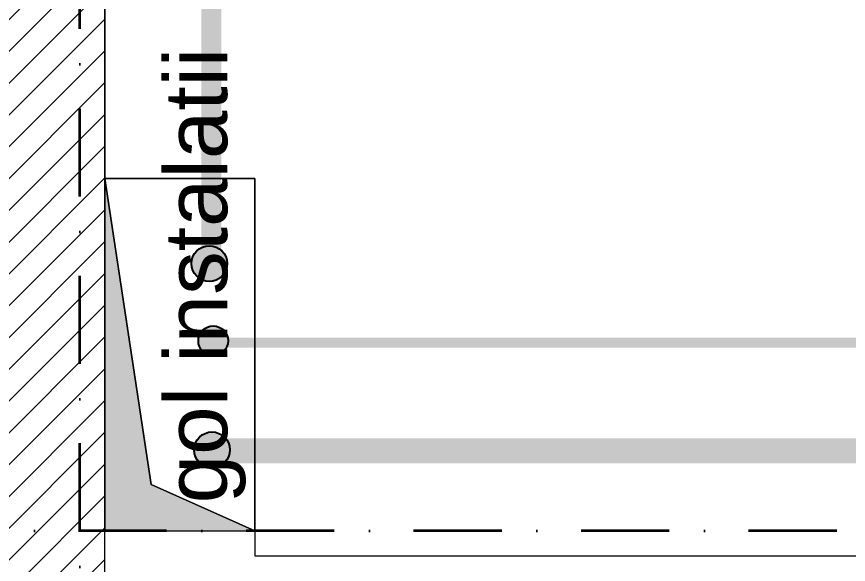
# Model space of a CAD drawing. Header units: millimetres. Extents: x 1322820 to 1391563, y 1051909 to 1098256.
# Drawn here: x 1356902 to 1358566, y 1079203 to 1080300 of the extents above; entities that cross this region are included whole.
import ezdxf
from ezdxf.enums import TextEntityAlignment as Align

# ---------------------------------------------------------------- set-up
doc = ezdxf.new("R2010")
doc.units = ezdxf.units.MM
doc.header["$MEASUREMENT"] = 0
doc.linetypes.add('Dot & Dashed', pattern=[335.138881, 176.388884, -88.194442, 0, -70.555556])
doc.linetypes.add('DUBLU_INTRERUPT', pattern=[1.093612, 0.529167, -0.211667, 0.141111, -0.211667])
doc.layers.get('0').update_dxf_attribs({"true_color": 0x787878})
for name, color, linetype in [('Circuit echipo', 7, 'Continuous'), ('circuite iluminat normal', 7, 'Continuous'), ('circuite iluminat vitali', 1, 'Continuous'), ('circuite prize normal', 7, 'Continuous'), ('circuite prize vitali', 1, 'Continuous')]:
    doc.layers.add(name, color=color, linetype=linetype)
doc.layers.add('Circuite', color=7, linetype='Continuous', lineweight=25)
for name, color, linetype, true_color in [('New_arhitectura - axe', 7, 'Continuous', 0x787878), ('New_instalatii - echipamente', 7, 'Continuous', 0x787878), ('New_rezistenta - pereti de rezistenta', 7, 'Continuous', 0x787878)]:
    doc.layers.add(name, color=color, linetype=linetype, true_color=true_color)
for name, color, linetype, lineweight, true_color in [('New_arhitectura - axe_Pen_No__201', 7, 'Continuous', 35, 0x787878), ('New_arhitectura - suprafete DTAC_Pen_No__14', 7, 'Continuous', 18, 0x787878), ('New_instalatii - echipamente_Pen_No__21', 7, 'Continuous', 20, 0x787878), ('New_rezistenta - pereti de rezistenta_Pen_No__21', 7, 'Continuous', 20, 0x787878), ('rezistenta - scari_Pen_No__1', 7, 'Continuous', 13, 0x787878)]:
    doc.layers.add(name, color=color, linetype=linetype, lineweight=lineweight, true_color=true_color)
doc.styles.add('GENERATED_STYLE_1', font='arialbd.ttf')
doc.styles.add('GENERATED_STYLE_2', font='arial.ttf')

# ---------------------------------------------------------------- blocks, each defined once
blk = doc.blocks.new('Wall_12_1', base_point=(1357078.5, 1089418.7))
at = {"layer": 'New_rezistenta - pereti de rezistenta', "linetype": 'Continuous', "lineweight": 0, "true_color": 0x000000}
h = blk.add_hatch(dxfattribs=at)
h.set_pattern_fill('BETON_ARMAT_0001', color=18, style=0, pattern_type=2)
h.set_pattern_definition([(45, (1356235.236, 1078942.57), (-31.8198, 31.8198), [])])
h.paths.add_polyline_path([(1356828.5, 1078980.6), (1357078.5, 1078980.6), (1357078.5, 1083070.6), (1356828.5, 1083070.6)])
at = {"layer": 'New_rezistenta - pereti de rezistenta_Pen_No__21', "color": 7, "linetype": 'Continuous', "lineweight": 20, "flags": 128}
blk.add_lwpolyline([(1357078.5, 1078980.6), (1357078.5, 1083070.6)], dxfattribs=at)
blk = doc.blocks.new('Floor Opening Symbol 22')
at = {"layer": 'New_instalatii - echipamente', "linetype": 'Continuous', "lineweight": 0, "true_color": 0x000000}
blk.add_hatch(color=18, dxfattribs=at).paths.add_polyline_path([(0, 0), (705, 0), (705, 300), (612.1, 92.9)])
at = {"layer": 'New_instalatii - echipamente_Pen_No__21', "color": 7, "linetype": 'Continuous', "lineweight": 20, "flags": 128}
for points in [[(612.1, 92.9), (705, 300), (0, 300), (0, 0)], [(0, 0), (705, 0), (705, 300), (612.1, 92.9)]]:
    blk.add_lwpolyline(points, close=True, dxfattribs=at)
blk = doc.blocks.new('Standard grid marker')
at = {"layer": 'New_arhitectura - axe_Pen_No__201', "linetype": 'Dot & Dashed', "lineweight": 35}
blk.add_line((1000, 0), (43350, 0), dxfattribs=at)
at = {"layer": 'New_arhitectura - axe_Pen_No__201', "lineweight": 35, "style": 'GENERATED_STYLE_1'}
for tag, p in [('AC_MarkerText_1_0', (-106.1, 7.1)), ('AC_MarkerText_1_1', (44456, 7.1))]:
    blk.add_attdef(tag, text='', height=125, rotation=270, dxfattribs=at).set_placement(p, align=Align.MIDDLE_CENTER)
blk = doc.blocks.new('Standard grid marker_6')
at = {"layer": 'New_arhitectura - axe_Pen_No__201', "linetype": 'Dot & Dashed', "lineweight": 35}
blk.add_line((1000, 0), (23206.1, 0), dxfattribs=at)
at = {"layer": 'New_arhitectura - axe_Pen_No__201', "lineweight": 35, "style": 'GENERATED_STYLE_1'}
blk.add_attdef('AC_MarkerText_1', text='', height=125, rotation=180, dxfattribs=at).set_placement((-106.1, 7.1), align=Align.MIDDLE_CENTER)
blk = doc.blocks.new('terasa')
at = {"layer": 'New_arhitectura - suprafete DTAC_Pen_No__14', "linetype": 'Continuous', "lineweight": 18, "flags": 128}
blk.add_lwpolyline([(1361578.539, 1079220.6), (1361578.539, 1082870.6), (1357078.539, 1082870.6), (1357078.539, 1079975.6), (1357378.539, 1079975.6), (1357378.539, 1079220.6)], close=True, dxfattribs=at)
at = {"layer": 'New_arhitectura - axe', "linetype": 'Continuous', "lineweight": 13, "zscale": 1000}
for name, p, rotation in [('Standard grid marker', (1357028.539, 1052120.65), 90), ('Standard grid marker_6', (1375634.605, 1079270.6), 180)]:
    blk.add_blockref(name, p, dxfattribs=dict(at, rotation=rotation))
at = {"layer": 'New_instalatii - echipamente', "linetype": 'Continuous', "lineweight": 13, "zscale": 1000, "rotation": 270}
blk.add_blockref('Floor Opening Symbol 22', (1357078.539, 1079975.6), dxfattribs=at)
at = {"layer": 'New_rezistenta - pereti de rezistenta', "lineweight": 20}
blk.add_blockref('Wall_12_1', (1357078.539, 1089418.731), dxfattribs=at)
at = {"layer": 'rezistenta - scari_Pen_No__1', "linetype": 'Continuous', "lineweight": 13, "insert": (1357361.022, 1079325.395), "char_height": 125, "attachment_point": 7, "rotation": 90, "style": 'GENERATED_STYLE_2'}
blk.add_mtext('\\A1;gol instalatii', dxfattribs=at)

msp = doc.modelspace()

# ---------------------------------------------------------------- block references
msp.add_blockref('terasa', (0, 0))

# ---------------------------------------------------------------- next in the draw order: hatches: boundary and pattern name
at = {"layer": 'circuite iluminat normal'}
h = msp.add_hatch(color=256, dxfattribs=at)
h.paths.add_polyline_path([(1357321.5, 1079816.1, -0.528515), (1357285, 1079769.8), (1357302, 1079808.5)])
h.paths.add_polyline_path([(1357321.5, 1079816.1), (1357302, 1079808.5), (1357312, 1079831.3, -0.127588)])
h.paths.add_polyline_path([(1357312, 1079831.3), (1357285, 1079769.8, -0.086363), (1357273.2, 1079772.7, -0.099878), (1357261.6, 1079780.8), (1357288, 1079841, -0.099878), (1357301.8, 1079838, -0.086363)])
h.paths.add_polyline_path([(1357288, 1079841), (1357261.6, 1079780.8, -0.664213)])
h = msp.add_hatch(color=256, dxfattribs=at)
h.paths.add_polyline_path([(1357323.7, 1079659.8, -0.528515), (1357293.3, 1079621.2), (1357307.4, 1079653.5)])
h.paths.add_polyline_path([(1357323.7, 1079659.8), (1357307.4, 1079653.5), (1357315.8, 1079672.5, -0.127588)])
h.paths.add_polyline_path([(1357315.8, 1079672.5), (1357293.3, 1079621.2, -0.086363), (1357283.4, 1079623.7, -0.099878), (1357273.8, 1079630.4), (1357295.8, 1079680.6, -0.099878), (1357307.3, 1079678.1, -0.086363)])
h.paths.add_polyline_path([(1357295.8, 1079680.6), (1357273.8, 1079630.4, -0.664213)])
at = {"layer": 'circuite iluminat vitali'}
h = msp.add_hatch(color=256, dxfattribs=at)
h.paths.add_polyline_path([(1357327, 1079443.4, -0.528515), (1357290.5, 1079397.1), (1357307.5, 1079435.8)])
h.paths.add_polyline_path([(1357327, 1079443.4), (1357307.5, 1079435.8), (1357317.5, 1079458.6, -0.127588)])
h.paths.add_polyline_path([(1357317.5, 1079458.6), (1357290.5, 1079397.1, -0.086363), (1357278.6, 1079400.1, -0.099878), (1357267.1, 1079408.2), (1357293.5, 1079468.4, -0.099878), (1357307.3, 1079465.4, -0.086363)])
h.paths.add_polyline_path([(1357293.5, 1079468.4), (1357267.1, 1079408.2, -0.664213)])

# ---------------------------------------------------------------- next in the draw order: linework, layer by layer
at = {"layer": 'Circuit echipo', "linetype": 'Continuous', "flags": 128}
msp.add_lwpolyline([(1356146.5, 1078505, 0, 0, 0), (1356146.5, 1078505, 0, 0, 0), (1356146.5, 1078505, 0, 0, 0), (1357069.5, 1079429.5, 137.7, 0, 0), (1357300.8, 1079660.9, 0, 0, 0)], format="xyseb", dxfattribs=at)
at = {"layer": 'Circuite', "linetype": 'DUBLU_INTRERUPT', "lineweight": 20, "ltscale": 1000, "const_width": 20}
msp.add_lwpolyline([(1357294.6, 1079647.1), (1360763.9, 1079647.1), (1360763.9, 1080841.3), (1361228.2, 1080841.3)], dxfattribs=at)
at = {"layer": 'Circuite', "linetype": 'Continuous', "flags": 128}
msp.add_lwpolyline([(1356139, 1078649, 0, 0, 0), (1356139, 1078649, 0, 0, 0), (1356139, 1078649, 0, 0, 0), (1357062, 1079573.5, 137.7, 0, 0), (1357293.3, 1079804.9, 0, 0, 0)], format="xyseb", dxfattribs=at)
at = {"layer": 'circuite iluminat normal'}
for centre, radius in [((1357287.5, 1079805.4), 35.7), ((1357295.3, 1079650.9), 29.7)]:
    msp.add_circle(centre, radius, dxfattribs=at)
at = {"layer": 'circuite iluminat vitali'}
msp.add_circle((1357292.9, 1079432.7), 35.7, dxfattribs=at)
at = {"layer": 'circuite prize normal', "lineweight": 20, "const_width": 40}
msp.add_lwpolyline([(1357291.6, 1079815.5), (1357291.6, 1083120.8), (1351783.2, 1083120.8), (1351783.2, 1083584.7), (1351455.9, 1083584.7), (1351455.9, 1085257.9), (1351375.8, 1085257.9)], dxfattribs=at)
at = {"layer": 'circuite prize vitali', "lineweight": 20, "const_width": 50}
msp.add_lwpolyline([(1357285.4, 1079430.7), (1361004, 1079430.7), (1361004, 1080608.2), (1361212, 1080608.2)], dxfattribs=at)
at = {"layer": 'circuite prize vitali', "linetype": 'Continuous', "flags": 128}
msp.add_lwpolyline([(1356138.2, 1078279.9, 0, 0, 0), (1356138.2, 1078279.9, 0, 0, 0), (1356138.2, 1078279.9, 0, 0, 0), (1357061.2, 1079204.4, 137.7, 0, 0), (1357292.5, 1079435.8, 0, 0, 0)], format="xyseb", dxfattribs=at)

doc.saveas('drawing.dxf')
